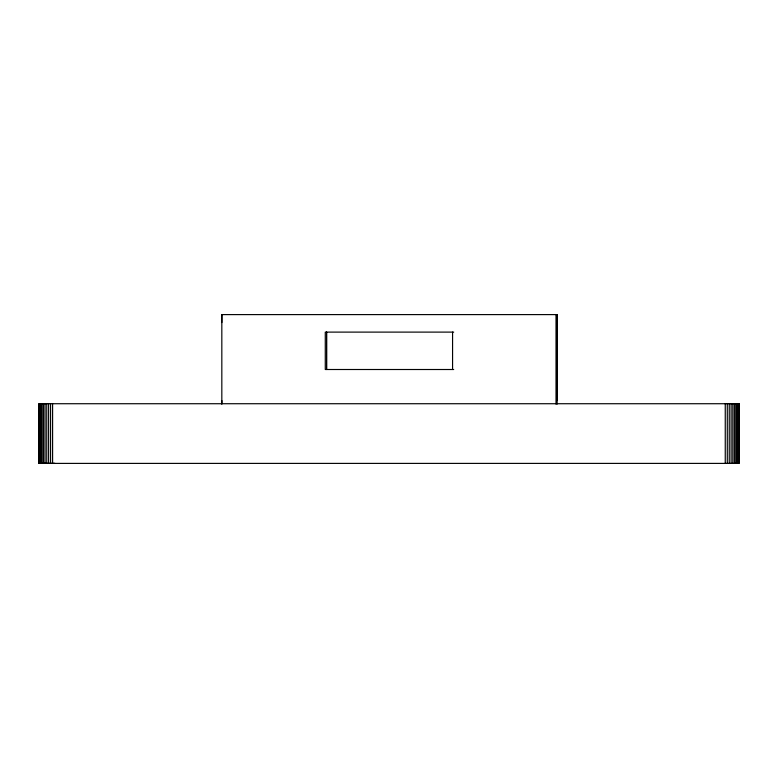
<?xml version="1.0" encoding="UTF-8"?>
<svg xmlns="http://www.w3.org/2000/svg" width="778" height="778" viewBox="0 0 778 778"><rect width="100%" height="100%" fill="white"/><g stroke="black" fill="none" stroke-linecap="round" stroke-linejoin="round"><path stroke-width="1.17" d="M221.827 404.122L221.827 400.534M221.827 322.559L221.827 314.604L557.136 314.604L557.136 400.534M738.974 463.396L738.964 403.724L738.964 463.396L38.968 463.396L38.9 403.724L739.1 403.724M38.9 443.509L38.968 463.396L54.878 463.328M38.997 463.396L39.036 403.724M453.7 332.109L325.272 332.109L325.272 369.501L453.7 369.511M738.526 403.724L738.526 463.396M737.845 403.724L737.845 463.396M736.912 403.724L736.912 463.396M735.755 403.724L735.755 463.396M734.383 403.724L734.383 463.396M732.827 403.724L732.827 463.396M731.096 403.724L731.096 463.396M729.239 403.724L729.239 463.396M727.284 403.724L727.284 463.396M725.252 403.724L725.252 463.396M557.136 314.604L557.136 404.113M556.017 314.604L556.017 404.122M452.572 332.109L452.572 369.501M221.827 314.604L221.827 403.724M52.593 403.724L52.593 463.396M50.57 403.724L50.57 463.396M48.615 403.724L48.615 463.396M46.768 403.724L46.768 463.396M45.056 403.724L45.056 463.396M43.51 403.724L43.51 463.396M42.148 403.724L42.148 463.396M41.01 403.724L41.01 463.396M40.096 403.724L40.096 463.396M39.435 403.724L39.435 463.396M326.575 332.109L326.575 369.511L326.575 332.109"/></g></svg>
